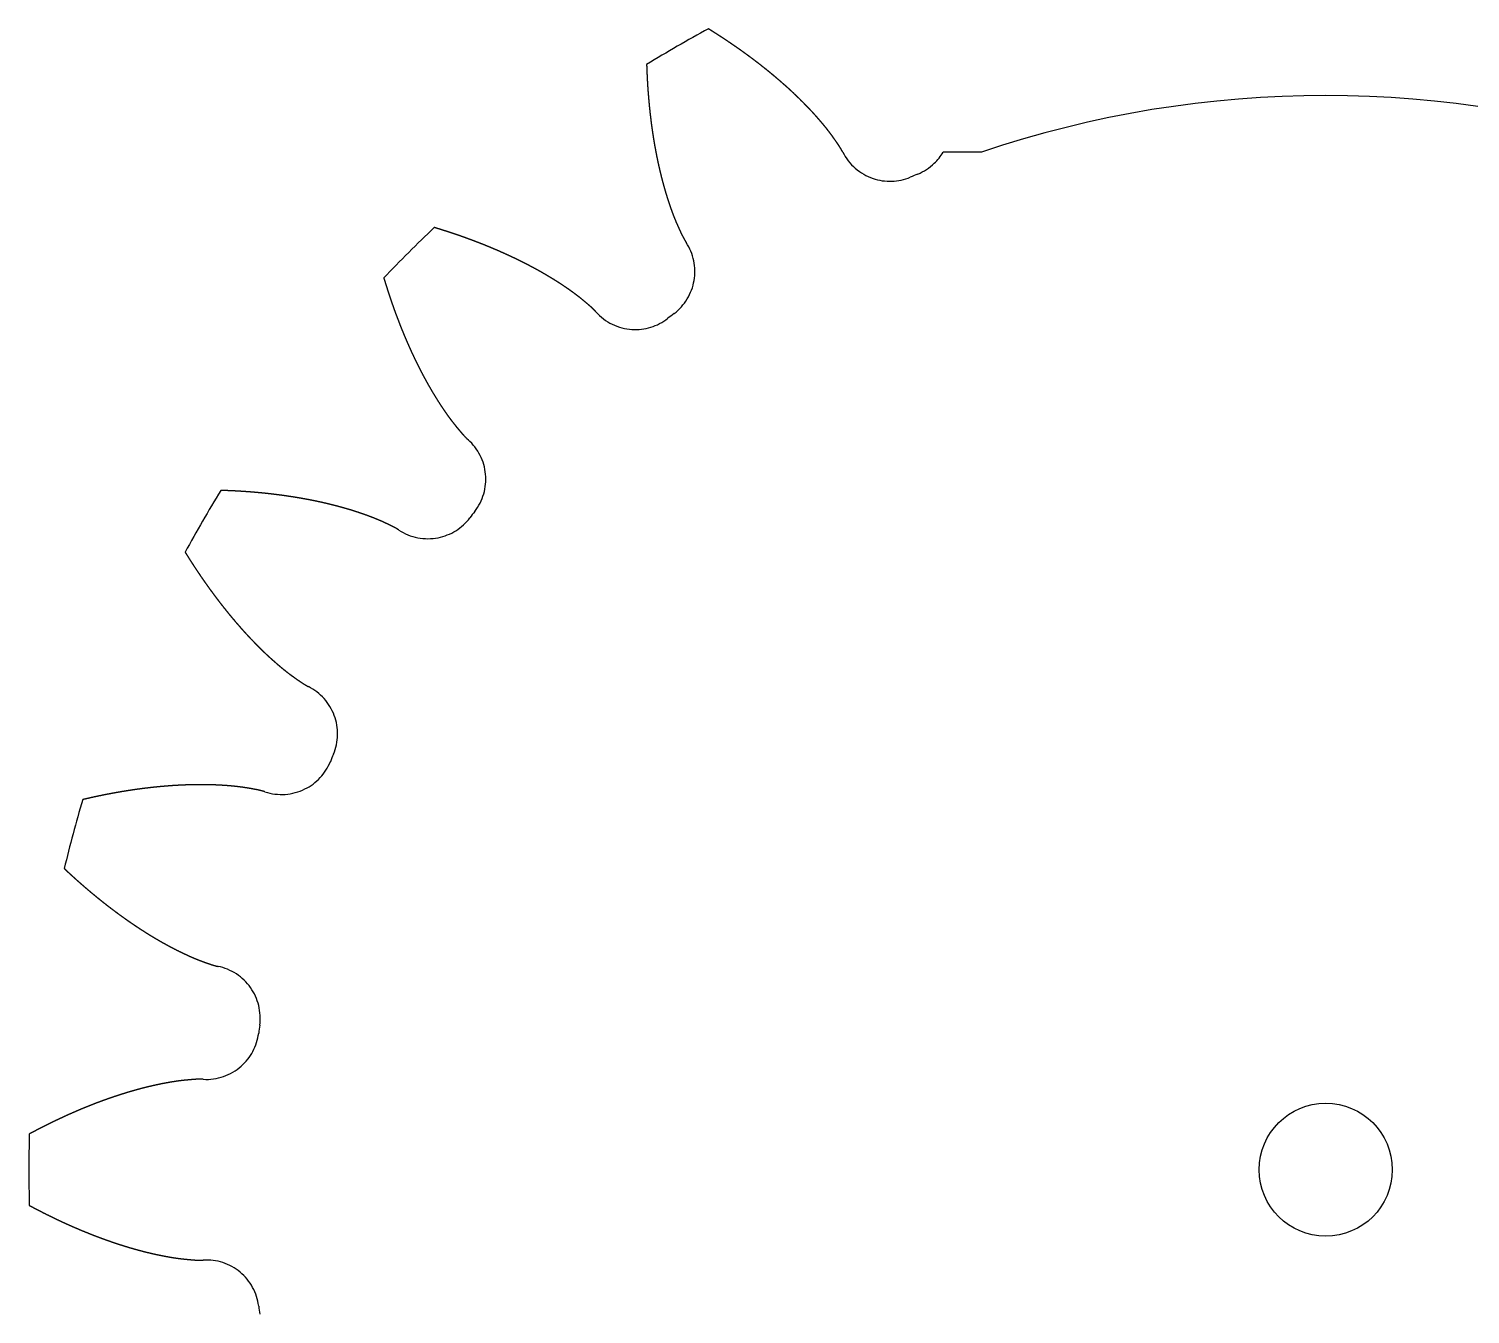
# Model space of a CAD drawing. Header units: millimetres. Extents: x 34 to 112, y -39 to 34.3.
# Drawn here: x 34 to 77.34, y -4.34 to 34.3 of the extents above; entities that cross this region are included whole.
import ezdxf

# ---------------------------------------------------------------- set-up
doc = ezdxf.new("R2010")
doc.units = ezdxf.units.MM
doc.layers.get('0').update_dxf_attribs({"linetype": 'CONTINUOUS'})

msp = doc.modelspace()

# ---------------------------------------------------------------- linework, layer by layer
msp.add_line((62.648, 30.591), (61.496, 30.591))
msp.add_circle((73, 0), 2)
for radius, start, end in [(39, 118.4232, 121.5768), (32.295, 71.304, 108.696), (32.349, 112.2837, 112.7163), (39, 133.4232, 136.5768), (32.349, 127.2837, 127.7163), (39, 148.4232, 151.5768), (32.349, 142.2837, 142.7163), (32.349, 157.2837, 157.7163), (39, 163.4232, 166.5768), (32.349, 172.2837, 172.7163), (39, 178.4232, 181.5768), (32.349, 187.2837, 187.7163)]:
    msp.add_arc((73, 0), radius, start, end)
for points, degree, knots in [([(58.477, 30.591), (58.473, 30.598), (58.462, 30.619), (58.444, 30.653), (58.417, 30.7), (58.38, 30.759), (58.338, 30.822), (58.295, 30.885), (58.251, 30.948), (58.207, 31.011), (58.162, 31.073), (58.117, 31.135), (58.071, 31.196), (58.024, 31.257), (57.976, 31.317), (57.927, 31.377), (57.878, 31.437), (57.828, 31.496), (57.777, 31.555), (57.726, 31.613), (57.675, 31.671), (57.623, 31.729), (57.57, 31.787), (57.517, 31.844), (57.464, 31.901), (57.409, 31.957), (57.355, 32.013), (57.3, 32.069), (57.244, 32.125), (57.188, 32.18), (57.132, 32.235), (57.075, 32.29), (57.018, 32.344), (56.96, 32.399), (56.902, 32.452), (56.844, 32.506), (56.785, 32.559), (56.725, 32.612), (56.666, 32.665), (56.606, 32.717), (56.545, 32.769), (56.485, 32.821), (56.423, 32.873), (56.362, 32.924), (56.3, 32.975), (56.238, 33.026), (56.175, 33.077), (56.112, 33.127), (56.049, 33.177), (55.985, 33.227), (55.921, 33.276), (55.857, 33.325), (55.793, 33.374), (55.728, 33.423), (55.662, 33.471), (55.597, 33.519), (55.531, 33.567), (55.465, 33.615), (55.398, 33.662), (55.332, 33.709), (55.265, 33.756), (55.197, 33.803), (55.129, 33.849), (55.061, 33.895), (54.993, 33.941), (54.925, 33.987), (54.856, 34.032), (54.787, 34.077), (54.717, 34.122), (54.648, 34.167), (54.578, 34.211), (54.521, 34.246), (54.479, 34.273), (54.451, 34.29), (54.437, 34.299)], 5, [0.0064359, 0.0064359, 0.0064359, 0.0064359, 0.0064359, 0.0064359, 0.0142857, 0.0285714, 0.0428571, 0.0571429, 0.0714286, 0.0857143, 0.1, 0.1142857, 0.1285714, 0.1428571, 0.1571429, 0.1714286, 0.1857143, 0.2, 0.2142857, 0.2285714, 0.2428571, 0.2571429, 0.2714286, 0.2857143, 0.3, 0.3142857, 0.3285714, 0.3428571, 0.3571429, 0.3714286, 0.3857143, 0.4, 0.4142857, 0.4285714, 0.4428571, 0.4571429, 0.4714286, 0.4857143, 0.5, 0.5142857, 0.5285714, 0.5428571, 0.5571429, 0.5714286, 0.5857143, 0.6, 0.6142857, 0.6285714, 0.6428571, 0.6571429, 0.6714286, 0.6857143, 0.7, 0.7142857, 0.7285714, 0.7428571, 0.7571429, 0.7714286, 0.7857143, 0.8, 0.8142857, 0.8285714, 0.8428571, 0.8571429, 0.8714286, 0.8857143, 0.9, 0.9142857, 0.9285714, 0.9428571, 0.9571429, 0.9714286, 0.9857143, 1, 1, 1, 1, 1, 1]), ([(52.578, 33.226), (52.578, 33.209), (52.58, 33.176), (52.581, 33.126), (52.584, 33.06), (52.587, 32.977), (52.591, 32.894), (52.595, 32.812), (52.599, 32.729), (52.604, 32.647), (52.609, 32.565), (52.615, 32.483), (52.621, 32.401), (52.627, 32.319), (52.634, 32.238), (52.641, 32.156), (52.648, 32.075), (52.656, 31.993), (52.664, 31.912), (52.673, 31.831), (52.682, 31.75), (52.691, 31.67), (52.701, 31.589), (52.711, 31.509), (52.721, 31.428), (52.732, 31.348), (52.743, 31.268), (52.755, 31.189), (52.767, 31.109), (52.78, 31.03), (52.792, 30.95), (52.806, 30.871), (52.819, 30.792), (52.834, 30.713), (52.848, 30.635), (52.863, 30.556), (52.878, 30.478), (52.894, 30.4), (52.911, 30.322), (52.927, 30.245), (52.944, 30.167), (52.962, 30.09), (52.98, 30.013), (52.999, 29.936), (53.017, 29.86), (53.037, 29.783), (53.057, 29.707), (53.077, 29.632), (53.098, 29.556), (53.119, 29.48), (53.141, 29.405), (53.164, 29.33), (53.187, 29.256), (53.21, 29.182), (53.234, 29.108), (53.259, 29.034), (53.284, 28.961), (53.31, 28.887), (53.336, 28.815), (53.363, 28.742), (53.39, 28.67), (53.419, 28.598), (53.448, 28.527), (53.478, 28.456), (53.509, 28.386), (53.541, 28.316), (53.572, 28.247), (53.605, 28.177), (53.638, 28.109), (53.672, 28.04), (53.705, 27.979), (53.732, 27.933), (53.752, 27.9), (53.765, 27.88), (53.769, 27.873)], 5, [-1, -1, -1, -1, -1, -1, -0.9857143, -0.9714286, -0.9571429, -0.9428571, -0.9285714, -0.9142857, -0.9, -0.8857143, -0.8714286, -0.8571429, -0.8428571, -0.8285714, -0.8142857, -0.8, -0.7857143, -0.7714286, -0.7571429, -0.7428571, -0.7285714, -0.7142857, -0.7, -0.6857143, -0.6714286, -0.6571429, -0.6428571, -0.6285714, -0.6142857, -0.6, -0.5857143, -0.5714286, -0.5571429, -0.5428571, -0.5285714, -0.5142857, -0.5, -0.4857143, -0.4714286, -0.4571429, -0.4428571, -0.4285714, -0.4142857, -0.4, -0.3857143, -0.3714286, -0.3571429, -0.3428571, -0.3285714, -0.3142857, -0.3, -0.2857143, -0.2714286, -0.2571429, -0.2428571, -0.2285714, -0.2142857, -0.2, -0.1857143, -0.1714286, -0.1571429, -0.1428571, -0.1285714, -0.1142857, -0.1, -0.0857143, -0.0714286, -0.0571429, -0.0428571, -0.0285714, -0.0142857, -0.0064359, -0.0064359, -0.0064359, -0.0064359, -0.0064359, -0.0064359]), ([(58.477, 30.591), (58.57, 30.406), (58.698, 30.241), (59.01, 29.97), (59.191, 29.866), (59.568, 29.739), (59.759, 29.711), (60.142, 29.724), (60.331, 29.766), (60.508, 29.84)], 3, [0, 0, 0, 0, 0.0620148, 0.0620148, 0.1240296, 0.1240296, 0.1815143, 0.1815143, 0.238999, 0.238999, 0.238999, 0.238999]), ([(60.733, 29.933), (60.917, 30.009), (61.208, 30.198), (61.423, 30.468), (61.496, 30.591)], 3, [-1, -1, -1, -1, -0.75, -0.5701393, -0.5701393, -0.5701393, -0.5701393]), ([(51.054, 25.789), (51.049, 25.796), (51.033, 25.813), (51.006, 25.841), (50.968, 25.88), (50.918, 25.927), (50.861, 25.977), (50.802, 26.027), (50.744, 26.076), (50.685, 26.125), (50.626, 26.174), (50.566, 26.222), (50.505, 26.269), (50.444, 26.316), (50.382, 26.362), (50.32, 26.407), (50.257, 26.452), (50.193, 26.496), (50.129, 26.539), (50.065, 26.583), (50, 26.626), (49.935, 26.668), (49.869, 26.71), (49.803, 26.752), (49.736, 26.793), (49.67, 26.833), (49.602, 26.873), (49.535, 26.913), (49.467, 26.952), (49.398, 26.991), (49.329, 27.03), (49.26, 27.068), (49.191, 27.106), (49.121, 27.143), (49.051, 27.18), (48.981, 27.217), (48.91, 27.253), (48.839, 27.289), (48.768, 27.324), (48.697, 27.359), (48.625, 27.394), (48.553, 27.428), (48.48, 27.463), (48.407, 27.496), (48.334, 27.529), (48.261, 27.562), (48.188, 27.595), (48.114, 27.627), (48.04, 27.659), (47.965, 27.691), (47.891, 27.722), (47.816, 27.753), (47.741, 27.783), (47.666, 27.814), (47.59, 27.844), (47.514, 27.873), (47.438, 27.902), (47.362, 27.931), (47.286, 27.96), (47.209, 27.988), (47.132, 28.016), (47.055, 28.043), (46.978, 28.071), (46.9, 28.098), (46.822, 28.124), (46.744, 28.151), (46.666, 28.176), (46.587, 28.202), (46.509, 28.227), (46.43, 28.252), (46.351, 28.277), (46.287, 28.297), (46.24, 28.311), (46.208, 28.321), (46.192, 28.326)], 5, [0.0064359, 0.0064359, 0.0064359, 0.0064359, 0.0064359, 0.0064359, 0.0142857, 0.0285714, 0.0428571, 0.0571429, 0.0714286, 0.0857143, 0.1, 0.1142857, 0.1285714, 0.1428571, 0.1571429, 0.1714286, 0.1857143, 0.2, 0.2142857, 0.2285714, 0.2428571, 0.2571429, 0.2714286, 0.2857143, 0.3, 0.3142857, 0.3285714, 0.3428571, 0.3571429, 0.3714286, 0.3857143, 0.4, 0.4142857, 0.4285714, 0.4428571, 0.4571429, 0.4714286, 0.4857143, 0.5, 0.5142857, 0.5285714, 0.5428571, 0.5571429, 0.5714286, 0.5857143, 0.6, 0.6142857, 0.6285714, 0.6428571, 0.6571429, 0.6714286, 0.6857143, 0.7, 0.7142857, 0.7285714, 0.7428571, 0.7571429, 0.7714286, 0.7857143, 0.8, 0.8142857, 0.8285714, 0.8428571, 0.8571429, 0.8714286, 0.8857143, 0.9, 0.9142857, 0.9285714, 0.9428571, 0.9571429, 0.9714286, 0.9857143, 1, 1, 1, 1, 1, 1]), ([(44.674, 26.808), (44.679, 26.792), (44.689, 26.76), (44.703, 26.713), (44.723, 26.649), (44.748, 26.57), (44.773, 26.491), (44.798, 26.413), (44.824, 26.334), (44.849, 26.256), (44.876, 26.178), (44.902, 26.1), (44.929, 26.022), (44.957, 25.945), (44.984, 25.868), (45.012, 25.791), (45.04, 25.714), (45.069, 25.638), (45.098, 25.562), (45.127, 25.486), (45.156, 25.41), (45.186, 25.334), (45.217, 25.259), (45.247, 25.184), (45.278, 25.109), (45.309, 25.035), (45.341, 24.96), (45.373, 24.886), (45.405, 24.812), (45.438, 24.739), (45.471, 24.666), (45.504, 24.593), (45.537, 24.52), (45.572, 24.447), (45.606, 24.375), (45.641, 24.303), (45.676, 24.232), (45.711, 24.161), (45.747, 24.09), (45.783, 24.019), (45.82, 23.949), (45.857, 23.879), (45.894, 23.809), (45.932, 23.74), (45.97, 23.671), (46.009, 23.602), (46.048, 23.533), (46.087, 23.465), (46.127, 23.398), (46.167, 23.33), (46.207, 23.264), (46.248, 23.197), (46.29, 23.131), (46.332, 23.065), (46.374, 23), (46.417, 22.935), (46.461, 22.871), (46.504, 22.807), (46.548, 22.743), (46.593, 22.68), (46.638, 22.618), (46.684, 22.556), (46.731, 22.495), (46.778, 22.434), (46.826, 22.374), (46.875, 22.315), (46.924, 22.256), (46.973, 22.198), (47.023, 22.139), (47.073, 22.082), (47.12, 22.032), (47.159, 21.994), (47.187, 21.967), (47.204, 21.951), (47.211, 21.946)], 5, [-1, -1, -1, -1, -1, -1, -0.9857143, -0.9714286, -0.9571429, -0.9428571, -0.9285714, -0.9142857, -0.9, -0.8857143, -0.8714286, -0.8571429, -0.8428571, -0.8285714, -0.8142857, -0.8, -0.7857143, -0.7714286, -0.7571429, -0.7428571, -0.7285714, -0.7142857, -0.7, -0.6857143, -0.6714286, -0.6571429, -0.6428571, -0.6285714, -0.6142857, -0.6, -0.5857143, -0.5714286, -0.5571429, -0.5428571, -0.5285714, -0.5142857, -0.5, -0.4857143, -0.4714286, -0.4571429, -0.4428571, -0.4285714, -0.4142857, -0.4, -0.3857143, -0.3714286, -0.3571429, -0.3428571, -0.3285714, -0.3142857, -0.3, -0.2857143, -0.2714286, -0.2571429, -0.2428571, -0.2285714, -0.2142857, -0.2, -0.1857143, -0.1714286, -0.1571429, -0.1428571, -0.1285714, -0.1142857, -0.1, -0.0857143, -0.0714286, -0.0571429, -0.0428571, -0.0285714, -0.0142857, -0.0064359, -0.0064359, -0.0064359, -0.0064359, -0.0064359, -0.0064359]), ([(51.054, 25.789), (51.192, 25.635), (51.358, 25.509), (51.73, 25.328), (51.931, 25.275), (52.329, 25.249), (52.521, 25.272), (52.887, 25.384), (53.059, 25.473), (53.21, 25.59)], 3, [0, 0, 0, 0, 0.0620148, 0.0620148, 0.1240296, 0.1240296, 0.1815143, 0.1815143, 0.238999, 0.238999, 0.238999, 0.238999]), ([(45.127, 19.231), (45.12, 19.235), (45.1, 19.248), (45.067, 19.268), (45.021, 19.295), (44.96, 19.328), (44.891, 19.362), (44.823, 19.395), (44.753, 19.428), (44.684, 19.459), (44.614, 19.491), (44.544, 19.522), (44.473, 19.552), (44.402, 19.581), (44.33, 19.61), (44.258, 19.637), (44.185, 19.664), (44.113, 19.69), (44.039, 19.716), (43.966, 19.741), (43.892, 19.766), (43.818, 19.79), (43.744, 19.813), (43.67, 19.836), (43.595, 19.859), (43.52, 19.881), (43.444, 19.902), (43.368, 19.923), (43.293, 19.943), (43.217, 19.963), (43.14, 19.983), (43.064, 20.001), (42.987, 20.02), (42.91, 20.038), (42.833, 20.056), (42.755, 20.073), (42.678, 20.089), (42.6, 20.106), (42.522, 20.122), (42.444, 20.137), (42.365, 20.152), (42.287, 20.166), (42.208, 20.181), (42.129, 20.194), (42.05, 20.208), (41.97, 20.22), (41.891, 20.233), (41.811, 20.245), (41.732, 20.257), (41.652, 20.268), (41.572, 20.279), (41.491, 20.289), (41.411, 20.299), (41.33, 20.309), (41.25, 20.318), (41.169, 20.327), (41.088, 20.336), (41.007, 20.344), (40.925, 20.352), (40.844, 20.359), (40.762, 20.366), (40.681, 20.373), (40.599, 20.379), (40.517, 20.385), (40.435, 20.391), (40.353, 20.396), (40.271, 20.401), (40.188, 20.405), (40.106, 20.409), (40.023, 20.413), (39.94, 20.416), (39.874, 20.419), (39.824, 20.42), (39.791, 20.422), (39.774, 20.422)], 5, [0.0064359, 0.0064359, 0.0064359, 0.0064359, 0.0064359, 0.0064359, 0.0142857, 0.0285714, 0.0428571, 0.0571429, 0.0714286, 0.0857143, 0.1, 0.1142857, 0.1285714, 0.1428571, 0.1571429, 0.1714286, 0.1857143, 0.2, 0.2142857, 0.2285714, 0.2428571, 0.2571429, 0.2714286, 0.2857143, 0.3, 0.3142857, 0.3285714, 0.3428571, 0.3571429, 0.3714286, 0.3857143, 0.4, 0.4142857, 0.4285714, 0.4428571, 0.4571429, 0.4714286, 0.4857143, 0.5, 0.5142857, 0.5285714, 0.5428571, 0.5571429, 0.5714286, 0.5857143, 0.6, 0.6142857, 0.6285714, 0.6428571, 0.6571429, 0.6714286, 0.6857143, 0.7, 0.7142857, 0.7285714, 0.7428571, 0.7571429, 0.7714286, 0.7857143, 0.8, 0.8142857, 0.8285714, 0.8428571, 0.8571429, 0.8714286, 0.8857143, 0.9, 0.9142857, 0.9285714, 0.9428571, 0.9571429, 0.9714286, 0.9857143, 1, 1, 1, 1, 1, 1]), ([(45.127, 19.231), (45.3, 19.117), (45.493, 19.039), (45.899, 18.96), (46.108, 18.96), (46.498, 19.039), (46.678, 19.11), (47.003, 19.313), (47.145, 19.443), (47.262, 19.596)], 3, [0, 0, 0, 0, 0.0620148, 0.0620148, 0.1240296, 0.1240296, 0.1815143, 0.1815143, 0.238999, 0.238999, 0.238999, 0.238999]), ([(38.701, 18.563), (38.71, 18.549), (38.727, 18.521), (38.754, 18.479), (38.789, 18.422), (38.833, 18.352), (38.878, 18.283), (38.923, 18.213), (38.968, 18.144), (39.013, 18.075), (39.059, 18.007), (39.105, 17.939), (39.151, 17.871), (39.197, 17.803), (39.244, 17.735), (39.291, 17.668), (39.338, 17.602), (39.385, 17.535), (39.433, 17.469), (39.481, 17.403), (39.529, 17.338), (39.577, 17.272), (39.626, 17.207), (39.675, 17.143), (39.724, 17.079), (39.773, 17.015), (39.823, 16.951), (39.873, 16.888), (39.923, 16.825), (39.974, 16.762), (40.025, 16.7), (40.076, 16.638), (40.127, 16.577), (40.179, 16.515), (40.231, 16.455), (40.283, 16.394), (40.335, 16.334), (40.388, 16.275), (40.441, 16.215), (40.494, 16.156), (40.548, 16.098), (40.601, 16.04), (40.656, 15.982), (40.71, 15.925), (40.765, 15.868), (40.82, 15.812), (40.875, 15.756), (40.931, 15.7), (40.987, 15.645), (41.043, 15.591), (41.099, 15.536), (41.156, 15.483), (41.213, 15.43), (41.271, 15.377), (41.329, 15.325), (41.387, 15.274), (41.445, 15.223), (41.504, 15.172), (41.563, 15.122), (41.623, 15.073), (41.683, 15.024), (41.743, 14.976), (41.804, 14.929), (41.865, 14.883), (41.927, 14.838), (41.989, 14.793), (42.052, 14.749), (42.115, 14.705), (42.178, 14.662), (42.241, 14.62), (42.3, 14.583), (42.347, 14.556), (42.381, 14.538), (42.402, 14.527), (42.409, 14.523)], 5, [-1, -1, -1, -1, -1, -1, -0.9857143, -0.9714286, -0.9571429, -0.9428571, -0.9285714, -0.9142857, -0.9, -0.8857143, -0.8714286, -0.8571429, -0.8428571, -0.8285714, -0.8142857, -0.8, -0.7857143, -0.7714286, -0.7571429, -0.7428571, -0.7285714, -0.7142857, -0.7, -0.6857143, -0.6714286, -0.6571429, -0.6428571, -0.6285714, -0.6142857, -0.6, -0.5857143, -0.5714286, -0.5571429, -0.5428571, -0.5285714, -0.5142857, -0.5, -0.4857143, -0.4714286, -0.4571429, -0.4428571, -0.4285714, -0.4142857, -0.4, -0.3857143, -0.3714286, -0.3571429, -0.3428571, -0.3285714, -0.3142857, -0.3, -0.2857143, -0.2714286, -0.2571429, -0.2428571, -0.2285714, -0.2142857, -0.2, -0.1857143, -0.1714286, -0.1571429, -0.1428571, -0.1285714, -0.1142857, -0.1, -0.0857143, -0.0714286, -0.0571429, -0.0428571, -0.0285714, -0.0142857, -0.0064359, -0.0064359, -0.0064359, -0.0064359, -0.0064359, -0.0064359]), ([(41.1, 11.361), (41.296, 11.296), (41.503, 11.27), (41.915, 11.299), (42.117, 11.354), (42.474, 11.531), (42.629, 11.646), (42.89, 11.927), (42.994, 12.089), (43.067, 12.267)], 3, [0, 0, 0, 0, 0.0620148, 0.0620148, 0.1240296, 0.1240296, 0.1815143, 0.1815143, 0.238999, 0.238999, 0.238999, 0.238999]), ([(41.1, 11.361), (41.092, 11.364), (41.069, 11.371), (41.032, 11.382), (40.98, 11.396), (40.913, 11.412), (40.838, 11.427), (40.763, 11.441), (40.687, 11.455), (40.612, 11.468), (40.536, 11.48), (40.461, 11.492), (40.385, 11.502), (40.308, 11.512), (40.232, 11.521), (40.155, 11.529), (40.078, 11.536), (40.001, 11.543), (39.923, 11.548), (39.846, 11.554), (39.768, 11.558), (39.691, 11.563), (39.613, 11.566), (39.535, 11.569), (39.457, 11.571), (39.379, 11.573), (39.3, 11.574), (39.222, 11.575), (39.143, 11.575), (39.065, 11.574), (38.986, 11.573), (38.907, 11.572), (38.828, 11.57), (38.749, 11.567), (38.67, 11.564), (38.591, 11.561), (38.511, 11.557), (38.432, 11.552), (38.352, 11.548), (38.273, 11.542), (38.193, 11.536), (38.114, 11.53), (38.034, 11.523), (37.954, 11.516), (37.874, 11.508), (37.794, 11.5), (37.714, 11.492), (37.634, 11.483), (37.554, 11.473), (37.474, 11.464), (37.394, 11.453), (37.314, 11.443), (37.233, 11.432), (37.153, 11.42), (37.073, 11.408), (36.992, 11.396), (36.912, 11.383), (36.831, 11.37), (36.751, 11.357), (36.67, 11.343), (36.59, 11.328), (36.509, 11.314), (36.429, 11.299), (36.348, 11.283), (36.267, 11.267), (36.186, 11.251), (36.106, 11.234), (36.025, 11.217), (35.944, 11.2), (35.863, 11.182), (35.783, 11.164), (35.718, 11.149), (35.669, 11.138), (35.637, 11.131), (35.621, 11.127)], 5, [0.0064359, 0.0064359, 0.0064359, 0.0064359, 0.0064359, 0.0064359, 0.0142857, 0.0285714, 0.0428571, 0.0571429, 0.0714286, 0.0857143, 0.1, 0.1142857, 0.1285714, 0.1428571, 0.1571429, 0.1714286, 0.1857143, 0.2, 0.2142857, 0.2285714, 0.2428571, 0.2571429, 0.2714286, 0.2857143, 0.3, 0.3142857, 0.3285714, 0.3428571, 0.3571429, 0.3714286, 0.3857143, 0.4, 0.4142857, 0.4285714, 0.4428571, 0.4571429, 0.4714286, 0.4857143, 0.5, 0.5142857, 0.5285714, 0.5428571, 0.5571429, 0.5714286, 0.5857143, 0.6, 0.6142857, 0.6285714, 0.6428571, 0.6571429, 0.6714286, 0.6857143, 0.7, 0.7142857, 0.7285714, 0.7428571, 0.7571429, 0.7714286, 0.7857143, 0.8, 0.8142857, 0.8285714, 0.8428571, 0.8571429, 0.8714286, 0.8857143, 0.9, 0.9142857, 0.9285714, 0.9428571, 0.9571429, 0.9714286, 0.9857143, 1, 1, 1, 1, 1, 1]), ([(35.065, 9.053), (35.077, 9.042), (35.102, 9.019), (35.138, 8.985), (35.187, 8.94), (35.248, 8.884), (35.309, 8.828), (35.37, 8.773), (35.431, 8.718), (35.493, 8.663), (35.555, 8.609), (35.617, 8.555), (35.679, 8.501), (35.741, 8.447), (35.804, 8.394), (35.866, 8.342), (35.929, 8.289), (35.992, 8.237), (36.055, 8.186), (36.118, 8.135), (36.182, 8.084), (36.246, 8.033), (36.309, 7.983), (36.373, 7.933), (36.438, 7.884), (36.502, 7.835), (36.566, 7.787), (36.631, 7.738), (36.696, 7.691), (36.761, 7.643), (36.826, 7.596), (36.891, 7.55), (36.957, 7.504), (37.022, 7.458), (37.088, 7.413), (37.154, 7.368), (37.221, 7.323), (37.287, 7.279), (37.353, 7.236), (37.42, 7.193), (37.487, 7.15), (37.554, 7.108), (37.621, 7.066), (37.689, 7.025), (37.756, 6.984), (37.824, 6.944), (37.892, 6.904), (37.96, 6.865), (38.028, 6.826), (38.097, 6.788), (38.165, 6.751), (38.234, 6.713), (38.303, 6.677), (38.372, 6.641), (38.441, 6.606), (38.511, 6.571), (38.581, 6.537), (38.651, 6.504), (38.721, 6.471), (38.791, 6.438), (38.861, 6.407), (38.932, 6.376), (39.003, 6.346), (39.074, 6.318), (39.146, 6.29), (39.217, 6.263), (39.289, 6.236), (39.361, 6.21), (39.433, 6.185), (39.505, 6.16), (39.572, 6.14), (39.624, 6.127), (39.662, 6.118), (39.685, 6.113), (39.693, 6.111)], 5, [-1, -1, -1, -1, -1, -1, -0.9857143, -0.9714286, -0.9571429, -0.9428571, -0.9285714, -0.9142857, -0.9, -0.8857143, -0.8714286, -0.8571429, -0.8428571, -0.8285714, -0.8142857, -0.8, -0.7857143, -0.7714286, -0.7571429, -0.7428571, -0.7285714, -0.7142857, -0.7, -0.6857143, -0.6714286, -0.6571429, -0.6428571, -0.6285714, -0.6142857, -0.6, -0.5857143, -0.5714286, -0.5571429, -0.5428571, -0.5285714, -0.5142857, -0.5, -0.4857143, -0.4714286, -0.4571429, -0.4428571, -0.4285714, -0.4142857, -0.4, -0.3857143, -0.3714286, -0.3571429, -0.3428571, -0.3285714, -0.3142857, -0.3, -0.2857143, -0.2714286, -0.2571429, -0.2428571, -0.2285714, -0.2142857, -0.2, -0.1857143, -0.1714286, -0.1571429, -0.1428571, -0.1285714, -0.1142857, -0.1, -0.0857143, -0.0714286, -0.0571429, -0.0428571, -0.0285714, -0.0142857, -0.0064359, -0.0064359, -0.0064359, -0.0064359, -0.0064359, -0.0064359]), ([(39.246, 2.718), (39.452, 2.706), (39.659, 2.734), (40.05, 2.869), (40.23, 2.974), (40.529, 3.237), (40.649, 3.389), (40.829, 3.727), (40.888, 3.911), (40.912, 4.101)], 3, [0, 0, 0, 0, 0.0620148, 0.0620148, 0.1240296, 0.1240296, 0.1815143, 0.1815143, 0.238999, 0.238999, 0.238999, 0.238999]), ([(39.246, 2.718), (39.238, 2.718), (39.214, 2.719), (39.175, 2.721), (39.122, 2.721), (39.052, 2.719), (38.976, 2.714), (38.9, 2.708), (38.824, 2.701), (38.748, 2.694), (38.671, 2.687), (38.595, 2.678), (38.519, 2.669), (38.443, 2.659), (38.366, 2.647), (38.29, 2.635), (38.214, 2.622), (38.138, 2.608), (38.062, 2.594), (37.985, 2.579), (37.909, 2.564), (37.833, 2.547), (37.757, 2.531), (37.681, 2.513), (37.605, 2.495), (37.529, 2.477), (37.453, 2.458), (37.377, 2.438), (37.301, 2.418), (37.225, 2.397), (37.149, 2.375), (37.074, 2.354), (36.998, 2.331), (36.922, 2.308), (36.846, 2.285), (36.771, 2.261), (36.695, 2.237), (36.62, 2.212), (36.544, 2.187), (36.469, 2.161), (36.393, 2.135), (36.318, 2.108), (36.243, 2.081), (36.168, 2.053), (36.093, 2.025), (36.017, 1.997), (35.942, 1.968), (35.867, 1.938), (35.792, 1.908), (35.718, 1.878), (35.643, 1.848), (35.568, 1.817), (35.493, 1.785), (35.419, 1.753), (35.344, 1.721), (35.27, 1.688), (35.195, 1.655), (35.121, 1.622), (35.047, 1.588), (34.973, 1.553), (34.898, 1.519), (34.824, 1.484), (34.75, 1.448), (34.676, 1.412), (34.603, 1.376), (34.529, 1.34), (34.455, 1.303), (34.382, 1.265), (34.308, 1.228), (34.235, 1.19), (34.161, 1.151), (34.103, 1.12), (34.059, 1.097), (34.029, 1.081), (34.015, 1.073)], 5, [0.0064359, 0.0064359, 0.0064359, 0.0064359, 0.0064359, 0.0064359, 0.0142857, 0.0285714, 0.0428571, 0.0571429, 0.0714286, 0.0857143, 0.1, 0.1142857, 0.1285714, 0.1428571, 0.1571429, 0.1714286, 0.1857143, 0.2, 0.2142857, 0.2285714, 0.2428571, 0.2571429, 0.2714286, 0.2857143, 0.3, 0.3142857, 0.3285714, 0.3428571, 0.3571429, 0.3714286, 0.3857143, 0.4, 0.4142857, 0.4285714, 0.4428571, 0.4571429, 0.4714286, 0.4857143, 0.5, 0.5142857, 0.5285714, 0.5428571, 0.5571429, 0.5714286, 0.5857143, 0.6, 0.6142857, 0.6285714, 0.6428571, 0.6571429, 0.6714286, 0.6857143, 0.7, 0.7142857, 0.7285714, 0.7428571, 0.7571429, 0.7714286, 0.7857143, 0.8, 0.8142857, 0.8285714, 0.8428571, 0.8571429, 0.8714286, 0.8857143, 0.9, 0.9142857, 0.9285714, 0.9428571, 0.9571429, 0.9714286, 0.9857143, 1, 1, 1, 1, 1, 1]), ([(34.015, -1.073), (34.029, -1.081), (34.059, -1.097), (34.103, -1.12), (34.161, -1.151), (34.235, -1.19), (34.308, -1.228), (34.382, -1.265), (34.455, -1.303), (34.529, -1.34), (34.603, -1.376), (34.676, -1.412), (34.75, -1.448), (34.824, -1.484), (34.898, -1.519), (34.973, -1.553), (35.047, -1.588), (35.121, -1.622), (35.195, -1.655), (35.27, -1.688), (35.344, -1.721), (35.419, -1.753), (35.493, -1.785), (35.568, -1.817), (35.643, -1.848), (35.718, -1.878), (35.792, -1.908), (35.867, -1.938), (35.942, -1.968), (36.017, -1.997), (36.093, -2.025), (36.168, -2.053), (36.243, -2.081), (36.318, -2.108), (36.393, -2.135), (36.469, -2.161), (36.544, -2.187), (36.62, -2.212), (36.695, -2.237), (36.771, -2.261), (36.846, -2.285), (36.922, -2.308), (36.998, -2.331), (37.074, -2.354), (37.149, -2.375), (37.225, -2.397), (37.301, -2.418), (37.377, -2.438), (37.453, -2.458), (37.529, -2.477), (37.605, -2.495), (37.681, -2.513), (37.757, -2.531), (37.833, -2.547), (37.909, -2.564), (37.985, -2.579), (38.062, -2.594), (38.138, -2.608), (38.214, -2.622), (38.29, -2.635), (38.366, -2.647), (38.443, -2.659), (38.519, -2.669), (38.595, -2.678), (38.671, -2.687), (38.748, -2.694), (38.824, -2.701), (38.9, -2.708), (38.976, -2.714), (39.052, -2.719), (39.122, -2.721), (39.175, -2.721), (39.214, -2.719), (39.238, -2.718), (39.246, -2.718)], 5, [-1, -1, -1, -1, -1, -1, -0.9857143, -0.9714286, -0.9571429, -0.9428571, -0.9285714, -0.9142857, -0.9, -0.8857143, -0.8714286, -0.8571429, -0.8428571, -0.8285714, -0.8142857, -0.8, -0.7857143, -0.7714286, -0.7571429, -0.7428571, -0.7285714, -0.7142857, -0.7, -0.6857143, -0.6714286, -0.6571429, -0.6428571, -0.6285714, -0.6142857, -0.6, -0.5857143, -0.5714286, -0.5571429, -0.5428571, -0.5285714, -0.5142857, -0.5, -0.4857143, -0.4714286, -0.4571429, -0.4428571, -0.4285714, -0.4142857, -0.4, -0.3857143, -0.3714286, -0.3571429, -0.3428571, -0.3285714, -0.3142857, -0.3, -0.2857143, -0.2714286, -0.2571429, -0.2428571, -0.2285714, -0.2142857, -0.2, -0.1857143, -0.1714286, -0.1571429, -0.1428571, -0.1285714, -0.1142857, -0.1, -0.0857143, -0.0714286, -0.0571429, -0.0428571, -0.0285714, -0.0142857, -0.0064359, -0.0064359, -0.0064359, -0.0064359, -0.0064359, -0.0064359])]:
    msp.add_open_spline(points, degree=degree, knots=knots)
for points in [[(53.404, 25.738), (53.562, 25.859), (53.832, 26.159), (54.044, 26.727), (54.033, 27.334), (53.878, 27.707), (53.769, 27.873)], [(47.41, 19.79), (47.532, 19.947), (47.715, 20.307), (47.773, 20.911), (47.605, 21.493), (47.359, 21.814), (47.211, 21.946)], [(43.16, 12.492), (43.237, 12.675), (43.321, 13.071), (43.22, 13.669), (42.908, 14.188), (42.587, 14.434), (42.409, 14.523)], [(40.944, 4.343), (40.97, 4.54), (40.949, 4.944), (40.697, 5.495), (40.261, 5.916), (39.887, 6.071), (39.693, 6.111)], [(40.912, -4.101), (40.887, -3.904), (40.762, -3.52), (40.376, -3.052), (39.845, -2.759), (39.444, -2.706), (39.246, -2.718)]]:
    msp.add_open_spline(points, degree=3)

doc.saveas('drawing.dxf')
